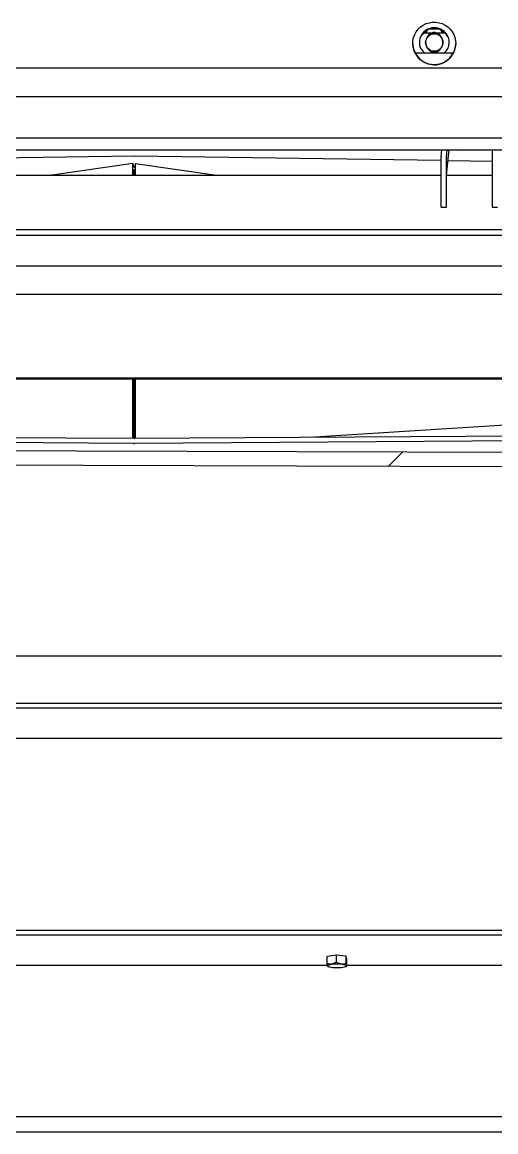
# Model space of a CAD drawing. Header units: millimetres. Extents: x 1293 to 41893, y 1011 to 26911.
# Drawn here: x 23646 to 23880, y 13395 to 13943 of the extents above; entities that cross this region are included whole.
import ezdxf

# ---------------------------------------------------------------- set-up
doc = ezdxf.new("R2010")
doc.units = ezdxf.units.MM
doc.header["$LTSCALE"] = 50
doc.layers.add('CAPA_1', color=7, linetype='Continuous')
doc.layers.add('STRUC', color=4, linetype='Continuous')

msp = doc.modelspace()

# ---------------------------------------------------------------- hatches: boundary and pattern name
at = {"layer": 'CAPA_1', "linetype": 'Continuous', "lineweight": 18}
h = msp.add_hatch(dxfattribs=at)
h.set_pattern_fill('ANSI32', color=256, scale=50, angle=3e-322, style=0)
edge = h.paths.add_edge_path(flags=0)
edge.add_ellipse((23849.2425232, 13932.8428138), major_axis=(0, 4.3794449), ratio=0.9743700648, start_angle=55.811253146, end_angle=130.531123919, ccw=False)
edge.add_ellipse((23849.2425232, 13933.7722616), major_axis=(0, 4.0258809), ratio=0.9480474916, start_angle=15.266299642, end_angle=67.641403032, ccw=False)
edge.add_line((23848.2375576, 13937.6560791), (23844.2678762, 13937.6560791))
edge.add_ellipse((23849.2425232, 13930.860693), major_axis=(0, -8.5855086), ratio=0.9480474916, start_angle=217.674569222, end_angle=238.835124246)
edge.add_ellipse((23849.2425232, 13932.8428138), major_axis=(0, 7.5597561), ratio=0.9743700648, start_angle=71.002517782, end_angle=112.115271786)
edge.add_ellipse((23849.2425232, 13934.8466178), major_axis=(0, 8.6794286), ratio=0.9480474916, start_angle=123.971017871, end_angle=146.078295977)
edge.add_line((23844.6505249, 13927.6444197), (23850.0649645, 13927.6444197))
edge.add_line((23850.0649645, 13927.6444197), (23849.9953995, 13928.0841181))
edge.add_ellipse((23849.2425232, 13931.9350491), major_axis=(0, -3.931961), ratio=0.9480474916, start_angle=-60.465244112, end_angle=11.652113734, ccw=False)
h = msp.add_hatch(dxfattribs=at)
h.set_pattern_fill('ANSI32', color=256, scale=50, angle=3e-322, style=0)
edge = h.paths.add_edge_path(flags=0)
edge.add_ellipse((23849.2425232, 13935.005578), major_axis=(0, 5.4085947), ratio=0.893077876, start_angle=299.344102457, end_angle=323.616472836)
edge.add_line((23852.1077944, 13939.3598449), (23846.3772521, 13939.3598449))
edge.add_ellipse((23849.2425232, 13935.005578), major_axis=(0, 5.4085947), ratio=0.893077876, start_angle=36.383527164, end_angle=60.655897543)
edge.add_line((23845.0319911, 13937.6560791), (23853.4530554, 13937.6560791))
h = msp.add_hatch(dxfattribs=at)
h.set_pattern_fill('ANSI32', color=256, scale=50, angle=3e-322, style=0)
edge = h.paths.add_edge_path(flags=0)
edge.add_ellipse((23849.2425232, 13932.8428138), major_axis=(0, -4.3446874), ratio=0.9743700648, start_angle=0, end_angle=0)
h = msp.add_hatch(dxfattribs=at)
h.set_pattern_fill('ANSI32', color=256, scale=50, angle=3e-322, style=0)
edge = h.paths.add_edge_path(flags=0)
edge.add_ellipse((23849.2425232, 13932.8428138), major_axis=(0, 4.3794449), ratio=0.9743700648, start_angle=229.468876081, end_angle=304.188746854, ccw=False)
edge.add_ellipse((23849.2425232, 13931.9350491), major_axis=(0, -3.931961), ratio=0.9480474916, start_angle=12.220526183, end_angle=60.465244112, ccw=False)
edge.add_line((23850.0315809, 13928.0921859), (23850.1059528, 13927.6444197))
edge.add_line((23850.1059528, 13927.6444197), (23853.8345215, 13927.6444197))
edge.add_ellipse((23849.2425232, 13934.8466178), major_axis=(0, 8.6794286), ratio=0.9480474916, start_angle=213.921704023, end_angle=236.028982129)
edge.add_ellipse((23849.2425232, 13932.8428138), major_axis=(0, 7.5597561), ratio=0.9743700648, start_angle=247.884728214, end_angle=288.997482218)
edge.add_ellipse((23849.2425232, 13930.860693), major_axis=(0, -8.5855086), ratio=0.9480474916, start_angle=121.164875754, end_angle=142.325430778)
edge.add_line((23854.2171702, 13937.6560791), (23850.2474889, 13937.6560791))
edge.add_ellipse((23849.2425232, 13933.7722616), major_axis=(0, 4.0258809), ratio=0.9480474916, start_angle=292.358596968, end_angle=344.733700358, ccw=False)
h = msp.add_hatch(dxfattribs=at)
h.set_pattern_fill('ANSI32', color=256, scale=50, angle=3e-322, style=0)
edge = h.paths.add_edge_path(flags=0)
edge.add_ellipse((23849.2425232, 13932.8428138), major_axis=(0, 10.8617185), ratio=0.9743700648, start_angle=118.593859202, end_angle=241.406140798)
edge.add_line((23858.5350526, 13927.6444197), (23839.9499938, 13927.6444197))
h = msp.add_hatch(dxfattribs=at)
h.set_pattern_fill('ANSI32', color=256, scale=50, angle=3e-322, style=0)
edge = h.paths.add_edge_path(flags=0)
edge.add_line((23245.2425232, 13920.1168563), (23245.2425232, 13906.2661395))
edge.add_line((23245.2425232, 13906.2661395), (24157.2425232, 13906.2661395))
edge.add_line((24157.2425232, 13906.2661395), (24157.2425232, 13920.1168563))
edge.add_line((24157.2425232, 13920.1168563), (24088.7642555, 13920.1168563))
edge.add_ellipse((24084.5758566, 13917.7903536), major_axis=(0, 4.8877733), ratio=0.9743700648, start_angle=61.576551435, end_angle=298.423448565, ccw=False)
edge.add_line((24080.3874576, 13920.1168563), (23322.0975888, 13920.1168563))
edge.add_ellipse((23317.9091899, 13917.7903536), major_axis=(0, 4.8877733), ratio=0.9743700648, start_angle=61.576551435, end_angle=298.423448565, ccw=False)
edge.add_line((23313.7207909, 13920.1168563), (23245.2425232, 13920.1168563))
h = msp.add_hatch(dxfattribs=at)
h.set_pattern_fill('ANSI34', color=256, scale=50, style=0)
edge = h.paths.add_edge_path(flags=0)
edge.add_spline(control_points=[(23469.5500865, 13731.9912256), (23447.7114924, 13731.1448935), (23425.8729533, 13730.2971415), (23404.03447, 13729.4479568), (23382.195987, 13728.5987721), (23360.3575597, 13727.7481546), (23338.5191888, 13726.8960915), (23323.9602751, 13726.3280493), (23309.4013865, 13725.7593647), (23294.8425232, 13725.1900335)], knot_values=[0, 0, 0, 0, 0.0983474429, 0.0983474429, 0.0983474429, 0.196694884, 0.196694884, 0.196694884, 0.2622598436, 0.2622598436, 0.2622598436, 0.2622598436], weights=[1, 1, 1, 1, 1, 1, 1, 1, 1, 1], degree=3, periodic=0)
edge.add_spline(control_points=[(23294.8425232, 13725.1900335), (23367.4561296, 13724.9790816), (23440.0697363, 13724.7682186), (23512.6833432, 13724.5574444), (23585.2969501, 13724.3466702), (23657.9105573, 13724.1359847), (23730.5241647, 13723.9253878), (23798.2572132, 13723.7289457), (23865.9902619, 13723.5325807), (23933.7233108, 13723.3362928)], knot_values=[0, 0, 0, 0, 0.3267626077, 0.3267626077, 0.3267626077, 0.6535252154, 0.6535252154, 0.6535252154, 0.9583252154, 0.9583252154, 0.9583252154, 0.9583252154], weights=[1, 1, 1, 1, 1, 1, 1, 1, 1, 1], degree=3, periodic=0)
edge.add_spline(control_points=[(23933.7233108, 13723.3362928), (23948.2164781, 13723.9052318), (23962.7096708, 13724.4735224), (23977.2028888, 13725.0411687), (23991.6961067, 13725.6088149), (24006.1893498, 13726.1758168), (24020.682618, 13726.7421781), (24049.6691535, 13727.8749008), (24078.6557892, 13729.0050614), (24107.6425232, 13730.1326908)], knot_values=[0, 0, 0, 0, 0.0652694852, 0.0652694852, 0.0652694852, 0.1305389699, 0.1305389699, 0.1305389699, 0.2610779359, 0.2610779359, 0.2610779359, 0.2610779359], weights=[1, 1, 1, 1, 1, 1, 1, 1, 1, 1], degree=3, periodic=0)
edge.add_spline(control_points=[(24107.6425232, 13730.1326908), (24035.160306, 13730.343545), (23962.6780891, 13730.5544879), (23890.1958724, 13730.7655196), (23817.7136557, 13730.9765512), (23745.2314393, 13731.1876717), (23672.7492231, 13731.398881), (23605.0161774, 13731.5962515), (23537.2831318, 13731.7936997), (23469.5500865, 13731.9912256)], knot_values=[0, 0, 0, 0, 0.3261713575, 0.3261713575, 0.3261713575, 0.652342715, 0.652342715, 0.652342715, 0.957142715, 0.957142715, 0.957142715, 0.957142715], weights=[1, 1, 1, 1, 1, 1, 1, 1, 1, 1], degree=3, periodic=0)

# ---------------------------------------------------------------- linework, layer by layer
at = {"color": 7, "linetype": 'Continuous', "lineweight": 25}
for p, q in [((23844.2678762, 13937.6560791), (23854.2171702, 13937.6560791)), ((23852.1077944, 13939.3598449), (23846.3772521, 13939.3598449)), ((23838.6591899, 13932.5797596), (23838.6591899, 13932.1988425)), ((23841.8765232, 13932.8428138), (23841.8765232, 13932.6987962)), ((23845.0091899, 13932.8428138), (23845.0091899, 13932.2921515)), ((23853.4758566, 13932.2921515), (23853.4758566, 13932.8428138)), ((23856.6085232, 13932.6987962), (23856.6085232, 13932.8428138)), ((23859.8258566, 13932.1988425), (23859.8258566, 13932.5797596)), ((23858.5350526, 13927.6444197), (23839.9499938, 13927.6444197)), ((23849.9953995, 13928.0841181), (23850.0649645, 13927.6444197)), ((23850.0315809, 13928.0921859), (23850.1059528, 13927.6444197)), ((23850.0315809, 13928.0921859), (23850.0485068, 13927.9727793)), ((23850.1059528, 13927.6444197), (23850.0485068, 13927.9727793)), ((24080.9007506, 13920.1168563), (23321.5842958, 13920.1168563)), ((23245.2425232, 13906.2661395), (24157.2425232, 13906.2661395)), ((23245.2425232, 13885.8364462), (24157.2425232, 13885.8364462)), ((23245.2425232, 13879.802719), (24157.2425232, 13879.802719)), ((23852.6048505, 13876.5415264), (23852.9472549, 13879.802719)), ((23855.2369461, 13876.2791575), (23855.6068976, 13879.802719)), ((23855.3106748, 13867.4584495), (23856.6067442, 13879.802719)), ((23877.8609238, 13879.5730071), (23862.3259272, 13879.802719)), ((23877.8609238, 13879.802719), (23877.8609238, 13851.5957472)), ((23701.1317004, 13876.8028728), (23549.9008566, 13874.5666618)), ((23852.5841899, 13874.5666618), (23701.353346, 13876.8028728)), ((23852.5841899, 13851.5957472), (23852.5841899, 13876.1469401)), ((23855.2300232, 13851.5957472), (23855.2300232, 13876.1469401)), ((23877.8609238, 13874.1929013), (23856.0516084, 13874.51539)), ((23700.5859742, 13873.1244977), (23660.7328338, 13867.4584495)), ((23700.5859742, 13867.4584495), (23700.5859742, 13873.1244977)), ((23701.1040715, 13871.0971882), (23700.5859742, 13873.1244977)), ((23701.2425232, 13867.4584495), (23701.2425232, 13870.3021427)), ((23701.8990723, 13873.1244977), (23701.380975, 13871.0971882)), ((23701.8990723, 13867.4584495), (23701.8990723, 13873.1244977)), ((23701.8990723, 13873.1244977), (23741.7522127, 13867.4584495)), ((23549.9008566, 13867.4584495), (23852.5841899, 13867.4584495)), ((23855.2300232, 13867.4584495), (23877.8609238, 13867.4584495)), ((23852.5841899, 13851.5957472), (23855.2300232, 13851.5957472)), ((23877.8609238, 13851.5957472), (23880.5067571, 13851.5957472)), ((23241.8758566, 13840.5385509), (24160.6091899, 13840.5385509)), ((23241.8758566, 13837.8459982), (24160.6091899, 13837.8459982)), ((23241.8758566, 13822.6951126), (24160.6091899, 13822.6951126)), ((23241.8758566, 13808.6235635), (24160.6091899, 13808.6235635)), ((23241.8758566, 13767.3752308), (24160.6091899, 13767.3752308)), ((23241.8758566, 13766.8441593), (24160.6091899, 13766.8441593)), ((23700.5859742, 13737.3709466), (23700.5859742, 13766.8441593)), ((23701.2425232, 13737.3669991), (23701.2425232, 13766.8441593)), ((23701.8990723, 13737.3709466), (23701.8990723, 13766.8441593)), ((24097.0591899, 13757.6320883), (23787.688725, 13737.9343033)), ((23701.0208777, 13734.9788111), (23269.3317004, 13737.8135935)), ((23701.1317004, 13737.3673629), (23269.4425232, 13740.2021453)), ((24133.0425232, 13740.2021453), (23701.353346, 13737.3673629)), ((24133.153346, 13737.8135935), (23701.4641688, 13734.9788111)), ((23294.8425232, 13630.2409193), (24107.6425232, 13630.2409193)), ((24301.7525232, 13606.6821813), (23100.7325232, 13606.6821813)), ((24301.7525232, 13604.463021), (23100.7325232, 13604.463021)), ((24235.0858566, 13589.466284), (23167.3991899, 13589.466284)), ((23167.3991899, 13494.8065236), (24235.0858566, 13494.8065236)), ((23167.3991899, 13492.5873633), (24235.0858566, 13492.5873633)), ((23800.9396076, 13482.5749971), (23796.3357959, 13481.8983918)), ((23796.3357959, 13478.3260604), (23796.3357959, 13481.8983918)), ((23800.9396076, 13479.0026657), (23800.9396076, 13482.5749971)), ((23805.8463349, 13482.0164158), (23800.9396076, 13482.5749971)), ((23805.8463349, 13478.4440844), (23805.8463349, 13482.0164158)), ((23806.1492505, 13480.7812293), (23805.8463349, 13482.0164158)), ((23806.1492505, 13477.2088979), (23806.1492505, 13480.7812293)), ((23606.1492505, 13477.5906264), (23796.4407439, 13477.5906264)), ((23796.5763945, 13477.0797977), (23797.1022615, 13476.8086508)), ((23805.3827849, 13476.8086508), (23806.1463186, 13477.2023431)), ((23806.1492505, 13477.5906264), (23996.4407439, 13477.5906264))]:
    msp.add_line(p, q, dxfattribs=at)
at = {"color": 7, "linetype": 'Continuous', "lineweight": 25, "flags": 128}
for points in [[(23839.9499938, 13927.6444197), (23839.2854397, 13929.0851201), (23838.8544964, 13930.607811), (23838.6672745, 13932.1767672), (23838.7281666, 13933.7551783), (23839.035744, 13935.306012), (23839.5827905, 13936.7928831), (23840.3564714, 13938.1809068), (23841.3386347, 13939.4375177), (23842.5062371, 13940.5332336), (23843.8318848, 13941.4423469), (23845.2844755, 13942.1435283), (23846.829929, 13942.6203268), (23848.4319863, 13942.8615558), (23850.0530602, 13942.8615558), (23851.6551174, 13942.6203268), (23853.2005709, 13942.1435283), (23854.6531617, 13941.4423469), (23855.9788093, 13940.5332336), (23857.1464118, 13939.4375177), (23858.1285751, 13938.1809068), (23858.9022559, 13936.7928831), (23859.4493024, 13935.306012), (23859.7568799, 13933.7551783), (23859.8177719, 13932.1767672), (23859.63055, 13930.607811), (23859.1996067, 13929.0851201), (23858.5350526, 13927.6444197)], [(23845.8860906, 13938.8899495), (23845.3195415, 13938.5421996), (23844.2678762, 13937.6560791)], [(23846.5043955, 13936.1563255), (23846.3950527, 13936.0640784), (23845.712734, 13935.3037155)], [(23852.7723125, 13935.3037155), (23852.0899937, 13936.0640784), (23851.9806509, 13936.1563255)], [(23854.2171702, 13937.6560791), (23853.1655049, 13938.5421996), (23852.5989744, 13938.8899393)], [(23844.9753232, 13932.6987962), (23844.975632, 13932.748811), (23845.0720158, 13933.5788975)], [(23853.4131044, 13933.5785658), (23853.5094145, 13932.748811), (23853.5097232, 13932.6987962)], [(23469.5500865, 13731.9912256), (23672.7492231, 13731.398881), (23890.1958724, 13730.7655196), (24107.6425232, 13730.1326908)], [(23933.7233108, 13723.3362928), (23730.5241647, 13723.9253878), (23512.6833432, 13724.5574444), (23294.8425232, 13725.1900335)], [(23798.7719066, 13478.0656522), (23799.7105993, 13478.1708911), (23800.7318785, 13478.2245963), (23801.7806867, 13478.2238728), (23802.8004823, 13478.1687594), (23803.736288, 13478.0622274), (23804.5376541, 13477.9100199), (23805.1613789, 13477.7203425), (23805.5738372, 13477.5034208), (23805.7527932, 13477.2709489), (23805.6885994, 13477.0354596), (23805.3847165, 13476.8096482), (23804.8575268, 13476.6056882), (23804.1354514, 13476.4345751), (23803.2574175, 13476.3055337), (23802.2707601, 13476.2255206), (23801.2286702, 13476.1988494), (23800.1873271, 13476.2269579), (23799.2028699, 13476.3083308), (23798.3283709, 13476.4385813), (23797.6109747, 13476.6106874), (23797.0893562, 13476.815371), (23796.7916359, 13477.0415975), (23796.7338642, 13477.2771709), (23796.9191554, 13477.5093914), (23797.3375205, 13477.72574), (23797.9664054, 13477.9145533), (23798.7719066, 13478.0656522)]]:
    msp.add_lwpolyline(points, dxfattribs=at)
at = {"color": 7, "linetype": 'Continuous', "lineweight": 25}
for centre, radius, start, end in [((23849.2425232, 13932.7414454), 7.421159, 20.19800319, 159.80199681), ((23849.2425232, 13932.7441062), 7.0040145, 70.832684058, 109.167315942), ((23849.2425232, 13932.8405113), 4.9193139, 78.212072094, 101.787927906), ((23849.063417, 13932.3094973), 10.4048155, 180.609350099, 263.641521859), ((23848.8889947, 13932.6998996), 7.0124716, 180.00901528, 202.673088567), ((23849.2274023, 13932.7412911), 4.3674804, 230.569897081, 263.054992562), ((23849.3468464, 13932.3499746), 10.4801, 262.125847735, 359.173716305), ((23849.247296, 13932.7568323), 4.3853494, 262.821534628, 313.155859516), ((23849.5960517, 13932.6998996), 7.0124716, 337.326911433, 359.99098472), ((23701.2425232, 13869.3079973), 7.4956948, 89.152859184, 90.847140815), ((23856.3629347, 13876.1469185), 3.7787449, 174.005769365, 179.999672016), ((23856.4961995, 13876.1469329), 1.2661763, 174.005769369, 179.999672013), ((23701.2425232, 13754.2447084), 16.8777093, 269.623780508, 270.376219493), ((23701.2425232, 13768.7335021), 33.7554187, 269.623780508, 270.376219493)]:
    msp.add_arc(centre, radius, start, end, dxfattribs=at)
for centre, major_axis, ratio, start_param, end_param in [((23849.2425232, 13932.8428138), (0, 7.5597561), 0.9743700648, 1.2392277125, 1.9567806344), ((23849.2425232, 13930.860693), (0, -8.5855086), 0.9480474916, 3.7991379308, 4.1684592875), ((23849.2425232, 13932.8428138), (0, 4.3794449), 0.9743700648, 0.9740901271, 2.2781978887), ((23849.2425232, 13935.005578), (0, 5.4085947), 0.893077876, 0.6350123425, 1.0586451229), ((23849.2425232, 13933.7722616), (0, 4.0258809), 0.9480474916, 0.2664471933, 1.1805651936), ((23849.2425232, 13933.7722616), (0, 4.0258809), 0.9480474916, 5.1026201136, 6.0167381138), ((23849.2425232, 13935.005578), (0, 5.4085947), 0.893077876, 5.2245401843, 5.6481729647), ((23849.2425232, 13932.8428138), (0, 4.3794449), 0.9743700648, 4.0049874185, 5.3090951801), ((23849.2425232, 13930.860693), (0, -8.5855086), 0.9480474916, 2.1147260197, 2.4840473764), ((23849.2425232, 13932.8428138), (0, 7.5597561), 0.9743700648, 4.3264046727, 5.0439575947), ((23849.2425232, 13934.8466178), (0, 8.6794286), 0.9480474916, 2.1637024389, 2.5495472305), ((23849.2425232, 13931.9350491), (0, -3.931961), 0.9480474916, 5.2278677144, 6.4865530567), ((23849.2425232, 13931.9350491), (0, -3.931961), 0.9480474916, 0.2132884182, 1.0553175928), ((23849.2425232, 13934.8466178), (0, 8.6794286), 0.9480474916, 3.7336380767, 4.1194828683), ((23849.2425232, 13932.8428138), (0, 10.8617185), 0.9743700648, 2.0698533157, 4.2133319915)]:
    msp.add_ellipse(centre, major_axis=major_axis, ratio=ratio, start_param=start_param, end_param=end_param, dxfattribs=at)
msp.add_ellipse((23849.2425232, 13932.8428138), major_axis=(0, -4.3446874), ratio=0.9743700648, dxfattribs=at)
for points, knots in [([(23796.3357959, 13478.3260604), (23796.53339, 13478.2924758), (23797.1057248, 13478.1951973), (23798.0876313, 13478.1584842), (23799.4489278, 13478.356822), (23800.3881834, 13478.7637586), (23800.9396076, 13479.0026657)], [0, 0, 0, 0, 0.1315464599, 0.3810267709, 0.6366091688, 1, 1, 1, 1]), ([(23796.5848573, 13477.0966055), (23796.5763906, 13477.0952073), (23796.5409915, 13477.0893612), (23796.4560873, 13477.3542957), (23796.3823747, 13477.9497777), (23796.3357959, 13478.3260604)], [0, 0, 0, 0, 0.1037172244, 0.4336424847, 1, 1, 1, 1]), ([(23800.9396076, 13479.0026657), (23801.3652223, 13478.8354286), (23802.2256809, 13478.497328), (23803.895628, 13478.1739555), (23805.0909902, 13478.3394862), (23805.8463349, 13478.4440844)], [0, 0, 0, 0, 0.2648633469, 0.5354700776, 1, 1, 1, 1]), ([(23805.8463349, 13478.4440844), (23805.8726101, 13478.2181579), (23805.9257303, 13477.7614058), (23806.0288241, 13477.2077586), (23806.1026195, 13477.2084568), (23806.1492505, 13477.2088979)], [0, 0, 0, 0, 0.2648633469, 0.5354700776, 1, 1, 1, 1])]:
    msp.add_open_spline(points, degree=3, knots=knots, dxfattribs=at)
at = {"layer": 'STRUC', "linetype": 'Continuous', "lineweight": 25}
for p, q in [((24402.6278566, 13402.8117012), (22999.8571899, 13402.8117012)), ((22937.3731899, 13395.3610346), (24465.1118566, 13395.3610346))]:
    msp.add_line(p, q, dxfattribs=at)

doc.saveas('drawing.dxf')
